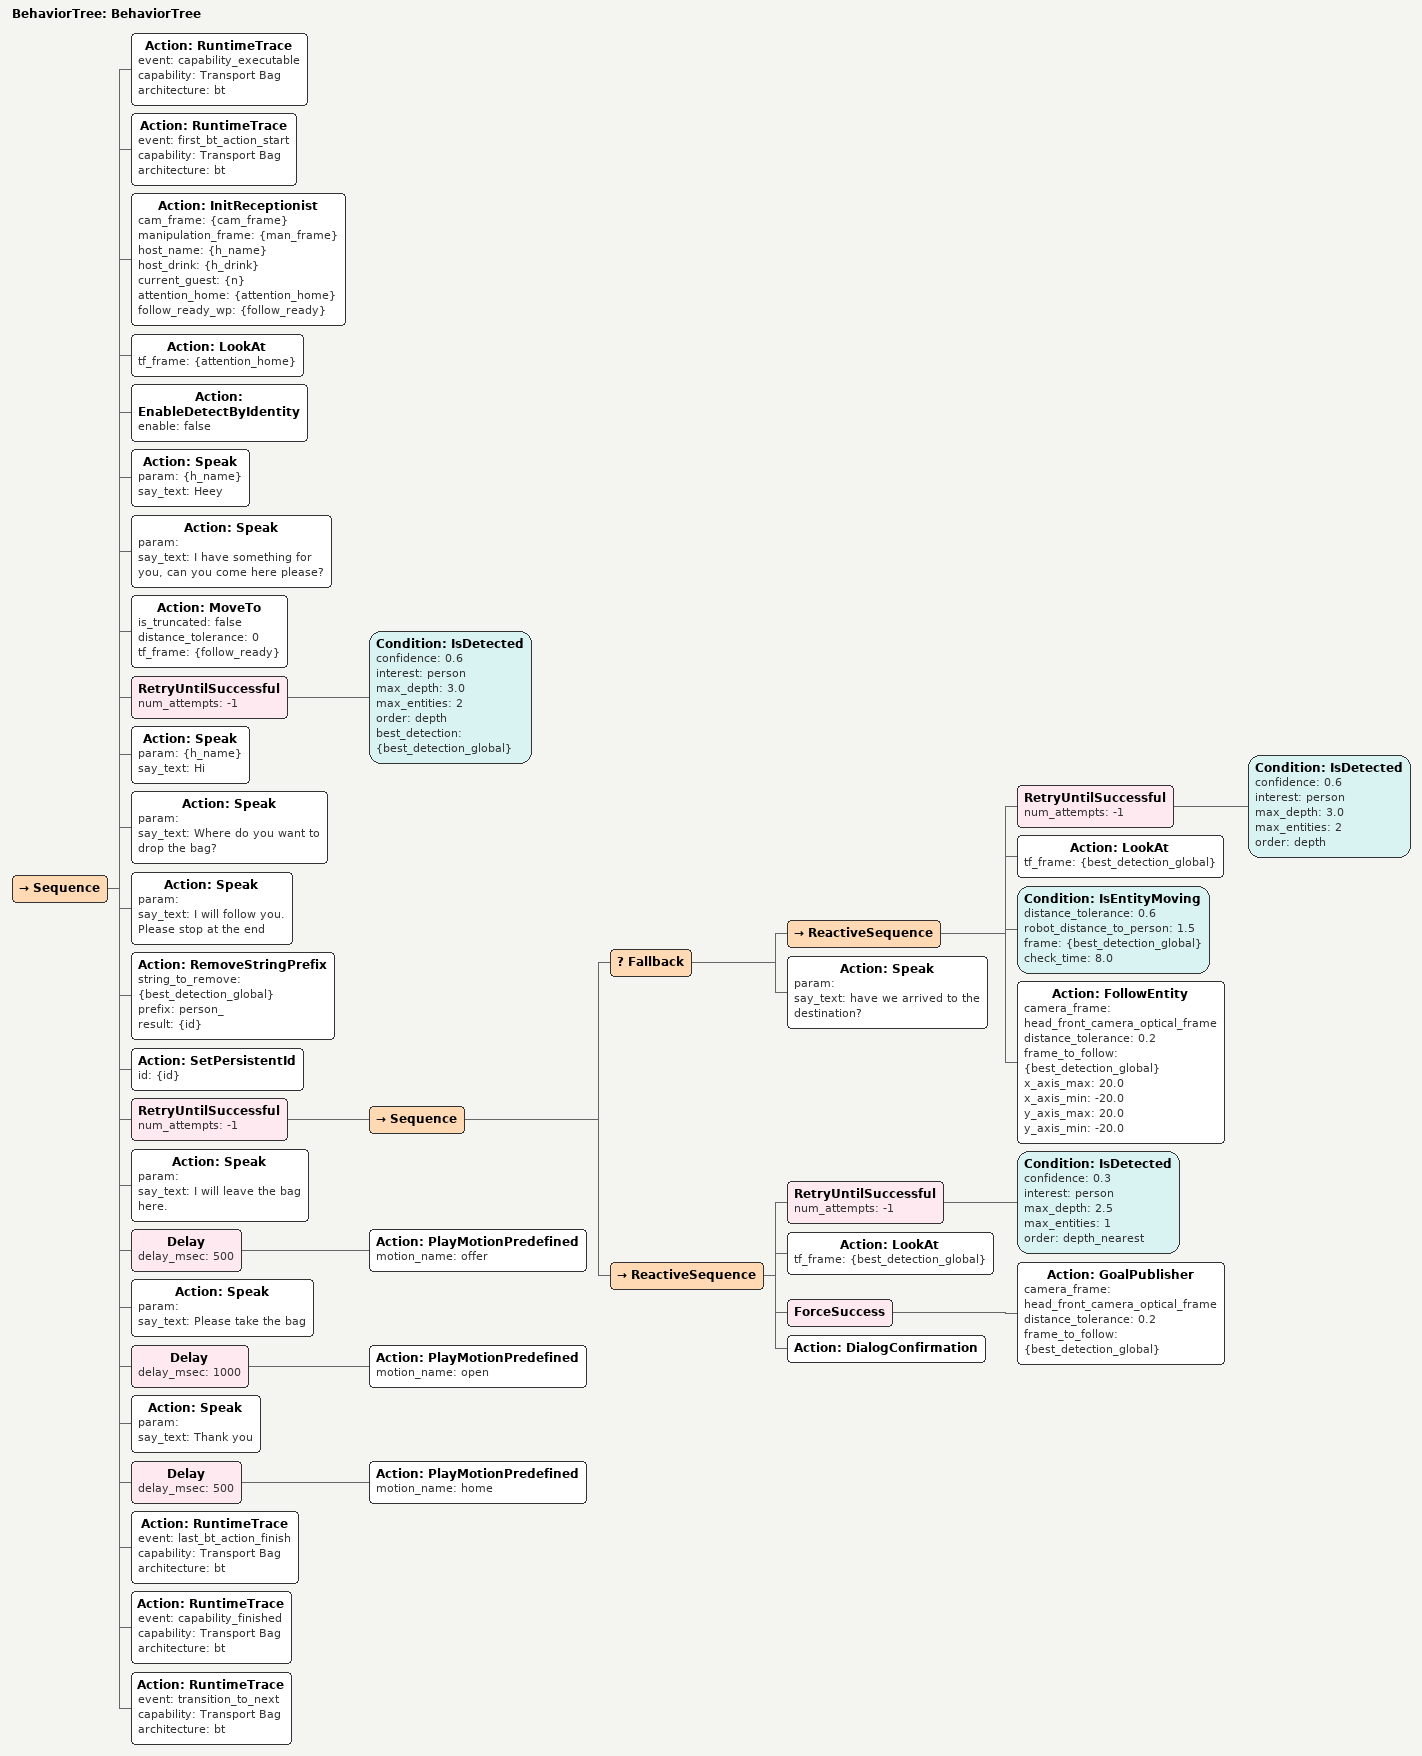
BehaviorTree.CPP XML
<root main_tree_to_execute="BehaviorTree">
    <BehaviorTree ID="BehaviorTree">
        <Sequence>
            <Action ID="RuntimeTrace" event="capability_executable" capability="Transport Bag" architecture="bt" />
            <Action ID="RuntimeTrace" event="first_bt_action_start" capability="Transport Bag" architecture="bt" />
            <Action ID="InitReceptionist" cam_frame="{cam_frame}" manipulation_frame="{man_frame}" host_name="{h_name}" host_drink="{h_drink}" current_guest="{n}" attention_home="{attention_home}" follow_ready_wp="{follow_ready}" />
            <Action ID="LookAt" tf_frame="{attention_home}" />
            <Action ID="EnableDetectByIdentity" enable="false" />
            <Action ID="Speak" param="{h_name}" say_text="Heey " />
            <Action ID="Speak" param="" say_text="I have something for you, can you come here please?" />
            <Action ID="MoveTo" is_truncated="false" distance_tolerance="0" tf_frame="{follow_ready}" />
            <RetryUntilSuccessful num_attempts="-1">
                <Condition ID="IsDetected" confidence="0.6" interest="person" max_depth="3.0" max_entities="2" order="depth" best_detection="{best_detection_global}" />
            </RetryUntilSuccessful>
            <Action ID="Speak" param="{h_name}" say_text="Hi " />
            <Action ID="Speak" param="" say_text="Where do you want to drop the bag?" />
            <Action ID="Speak" param="" say_text="I will follow you. Please stop at the end " />
            <Action ID="RemoveStringPrefix" string_to_remove="{best_detection_global}" prefix="person_" result="{id}" />
            <Action ID="SetPersistentId" id="{id}" />
            <RetryUntilSuccessful num_attempts="-1">
                <Sequence>
                    <Fallback>
                        <ReactiveSequence>
                            <RetryUntilSuccessful num_attempts="-1">
                                <Condition ID="IsDetected" confidence="0.6" interest="person" max_depth="3.0" max_entities="2" order="depth" />
                            </RetryUntilSuccessful>
                            <Action ID="LookAt" tf_frame="{best_detection_global}" />
                            <Condition ID="IsEntityMoving" distance_tolerance="0.6" robot_distance_to_person="1.5" frame="{best_detection_global}" check_time="8.0" />
                            <Action ID="FollowEntity" camera_frame="head_front_camera_optical_frame" distance_tolerance="0.2" frame_to_follow="{best_detection_global}" x_axis_max="20.0" x_axis_min="-20.0" y_axis_max="20.0" y_axis_min="-20.0" />
                        </ReactiveSequence>
                        <Action ID="Speak" param="" say_text="have we arrived to the destination?" />
                    </Fallback>
                    <ReactiveSequence>
                        <RetryUntilSuccessful num_attempts="-1">
                            <Condition ID="IsDetected" confidence="0.3" interest="person" max_depth="2.5" max_entities="1" order="depth_nearest" />
                        </RetryUntilSuccessful>
                        <Action ID="LookAt" tf_frame="{best_detection_global}" />
                        <ForceSuccess>
                            <Action ID="GoalPublisher" camera_frame="head_front_camera_optical_frame" distance_tolerance="0.2" frame_to_follow="{best_detection_global}" />
                        </ForceSuccess>
                        <Action ID="DialogConfirmation" />
                    </ReactiveSequence>
                </Sequence>
            </RetryUntilSuccessful>
            <Action ID="Speak" param="" say_text="I will leave the bag here." />
            <Delay delay_msec="500">
                <Action ID="PlayMotionPredefined" motion_name="offer" />
            </Delay>
            <Action ID="Speak" param="" say_text="Please take the bag" />
            <Delay delay_msec="1000">
                <Action ID="PlayMotionPredefined" motion_name="open" />
            </Delay>
            <Action ID="Speak" param="" say_text="Thank you" />
            <Delay delay_msec="500">
                <Action ID="PlayMotionPredefined" motion_name="home" />
            </Delay>
            <Action ID="RuntimeTrace" event="last_bt_action_finish" capability="Transport Bag" architecture="bt" />
            <Action ID="RuntimeTrace" event="capability_finished" capability="Transport Bag" architecture="bt" />
            <Action ID="RuntimeTrace" event="transition_to_next" capability="Transport Bag" architecture="bt" />
        </Sequence>
    </BehaviorTree>
</root>
